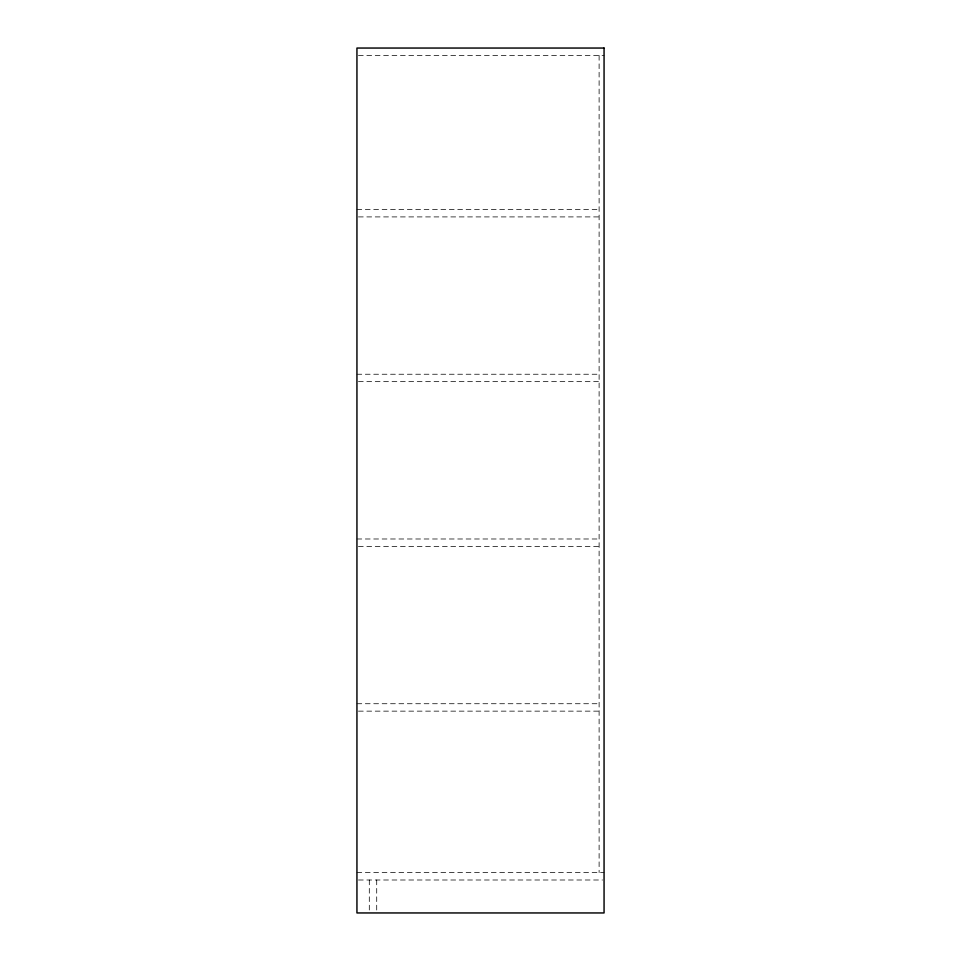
<?xml version="1.0" encoding="UTF-8"?>
<svg xmlns="http://www.w3.org/2000/svg" width="961" height="961" viewBox="0 0 961 961"><rect width="100%" height="100%" fill="white"/><g stroke="black" fill="none" stroke-linecap="round" stroke-linejoin="round"><path stroke-width="0.72" stroke-dasharray="4.8 3.6" d="M358.441 55.462L604.061 55.462M356.939 209.498L599.111 209.498M358.441 216.91L599.111 216.91M356.939 374.237L599.111 374.237M358.441 381.649L599.111 381.649M356.939 538.989L599.111 538.989M358.441 546.401L599.111 546.401M356.939 703.728L599.111 703.728M358.441 711.14L599.111 711.14M356.939 872.588L604.061 872.588M358.441 880L602.559 880M599.111 55.462L599.111 872.588M376.712 880L376.712 911.448M369.3 880L369.3 911.448"/><path stroke-width="1.44" d="M604.061 48.05L356.939 48.05L356.939 912.95L604.061 912.95L604.061 48.05"/></g></svg>
